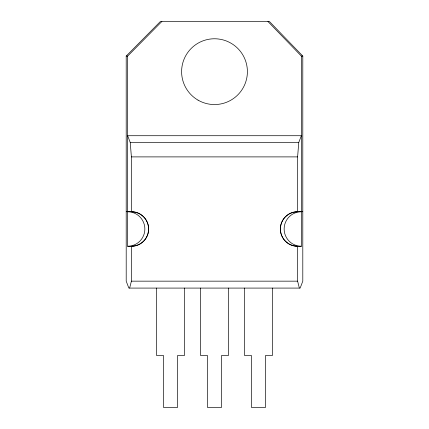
<?xml version="1.0" encoding="UTF-8"?>
<svg xmlns="http://www.w3.org/2000/svg" width="429" height="429" viewBox="0 0 429 429"><rect width="100%" height="100%" fill="white"/><g stroke="black" fill="none" stroke-linecap="round" stroke-linejoin="round"><path stroke-width="0.64" d="M299.356 288.084L297.608 281.156L297.608 246.278A17.278 17.278 0 0 1 280.33 228.995A17.278 17.278 0 0 1 297.608 211.717L297.608 156.896L298.756 142.519L301.335 135.72L127.665 135.72L130.244 142.519L131.392 156.896L131.392 211.717A17.278 17.278 0 0 1 148.67 228.995A17.278 17.278 0 0 1 131.392 246.278L131.392 281.156L129.644 288.084M126.201 56.076L160.446 21.45L269.369 21.45L302.799 56.076L302.799 281.156L300.15 288.084L128.85 288.084L126.201 281.156L126.201 56.076L127.665 56.076L161.915 21.45M267.9 21.45L301.335 56.076L302.799 56.076M130.244 142.519L298.756 142.519M131.392 156.896L297.608 156.896M126.201 211.717L131.392 211.717M297.608 211.717L302.799 211.717M127.665 56.076L127.665 246.278L131.392 246.278A17.267 17.23 -90 0 0 148.59 228.995A17.267 17.23 -90 0 0 131.392 211.733M301.335 56.076L301.335 246.278L297.608 246.278A17.267 17.23 -90 0 1 280.41 228.995A17.267 17.23 -90 0 1 297.608 211.733M131.392 281.156L297.608 281.156M272.329 288.084L272.329 355.609L265.401 355.609L265.401 407.55L251.55 407.55L251.55 355.609L244.627 355.609L244.627 288.084M228.351 288.084L228.351 355.609L221.423 355.609L221.423 407.55L207.577 407.55L207.577 355.609L200.649 355.609L200.649 288.084M184.373 288.084L184.373 355.609L177.45 355.609L177.45 407.55L163.599 407.55L163.599 355.609L156.671 355.609L156.671 288.084M301.335 246.262A17.267 17.23 -90 0 1 284.137 228.995A17.267 17.23 -90 0 1 301.335 211.733M127.665 211.733A17.267 17.23 -90 0 1 144.863 228.995A17.267 17.23 -90 0 1 127.665 246.262M198.053 100.15A32.899 32.899 0 0 0 247.399 71.659A32.899 32.899 0 0 0 198.053 43.173A32.899 32.899 0 0 0 198.053 100.15"/></g></svg>
